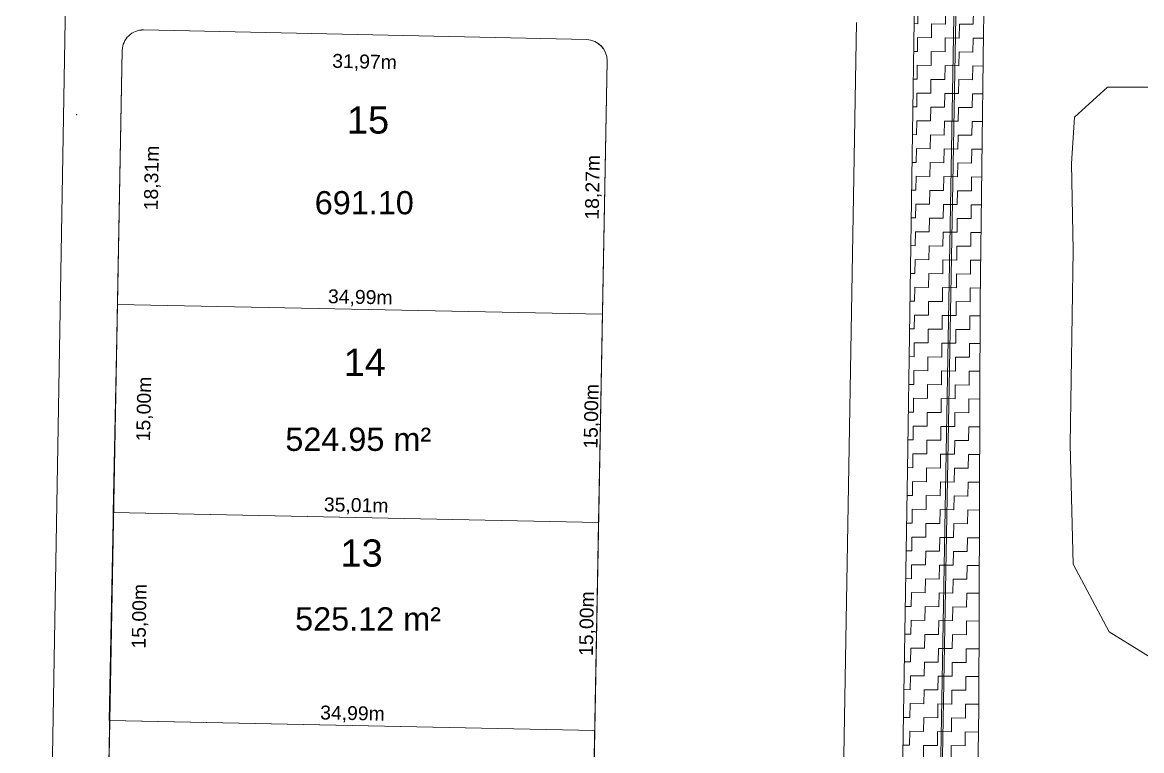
# Model space of a CAD drawing. Header units: metres. Extents: x 3808 to 8215, y 2374 to 6187.
# Drawn here: x 5342.5 to 5423.2, y 4545.1 to 4597.6 of the extents above; entities that cross this region are included whole.
import ezdxf
from ezdxf.enums import TextEntityAlignment as Align

# ---------------------------------------------------------------- set-up
doc = ezdxf.new("R2010")
doc.units = ezdxf.units.M
doc.linetypes.add('CONTINUO', pattern=[0])
for name, color, linetype in [('Areas Lotes', 1, 'Continuous'), ('Calçada', 8, 'Continuous'), ('CORREGO', 7, 'Continuous'), ('COTAS', 7, 'Continuous'), ('Lote', 7, 'Continuous'), ('LOTES_LINHAS', 7, 'Continuous'), ('Nº Lote', 7, 'Continuous'), ('q', 9, 'CONTINUO'), ('quadras', 7, 'Continuous')]:
    doc.layers.add(name, color=color, linetype=linetype)
doc.layers.add('IRRADIADO', color=8, linetype='Continuous', lineweight=30)
doc.styles.add('Arial', font='arial.ttf')
doc.dimstyles.new('Copy(2) of ISO-25', dxfattribs={"dimtxt": 1, "dimasz": 2.5, "dimexe": 1.25, "dimexo": 0.625, "dimgap": 0.2, "dimtad": 1, "dimtoh": 1, "dimlfac": 1, "dimzin": 1, "dimtxsty": 'Arial', "dimblk": 'NONE', "dimcen": 0, "dimse1": 1, "dimse2": 1, "dimsd1": 1, "dimsd2": 1, "dimclrt": 256, "dimaunit": 1, "dimadec": 3, "dimazin": 0, "dimtfac": 1, "dimtmove": 0, "dimatfit": 3, "dimldrblk": 'NONE', "dimfxl": 1, "dimtolj": 1, "dimtzin": 0, "dimarcsym": 0})

# ---------------------------------------------------------------- blocks, each defined once
blk = doc.blocks.new('*D4711')
at = {"layer": 'Defpoints', "color": 0, "linetype": 'Continuous', "transparency": 16777216}
for p in [(5349.389, 4577.238), (5349.389, 4577.238), (5384.369, 4576.526)]:
    blk.add_point(p, dxfattribs=at)
at = {"layer": 'COTAS', "linetype": 'Continuous', "lineweight": 5, "transparency": 16777216, "insert": (5366.895, 4577.683), "char_height": 1, "attachment_point": 5, "rotation": 358.83464, "style": 'Arial'}
blk.add_mtext('\\A1;34,99m', dxfattribs=at)
blk = doc.blocks.new('_None')
blk = doc.blocks.new('*D4712')
at = {"layer": 'Defpoints', "color": 0, "linetype": 'Continuous', "transparency": 16777216}
for p in [(5348.826, 4547.243), (5348.826, 4547.243), (5383.806, 4546.532)]:
    blk.add_point(p, dxfattribs=at)
at = {"layer": 'COTAS', "linetype": 'Continuous', "lineweight": 5, "transparency": 16777216, "insert": (5366.333, 4547.688), "char_height": 1, "attachment_point": 5, "rotation": 358.83464, "style": 'Arial'}
blk.add_mtext('\\A1;34,99m', dxfattribs=at)
blk = doc.blocks.new('*D4724')
at = {"layer": 'Defpoints', "color": 0, "linetype": 'Continuous', "transparency": 16777216}
for p in [(5383.806, 4546.532), (5383.806, 4546.532), (5383.231, 4525.513)]:
    blk.add_point(p, dxfattribs=at)
at = {"layer": 'COTAS', "linetype": 'Continuous', "lineweight": 5, "transparency": 16777216, "insert": (5382.812, 4536.035), "char_height": 1, "attachment_point": 5, "rotation": 88.94356, "style": 'Arial'}
blk.add_mtext('\\A1;21,03m', dxfattribs=at)
blk = doc.blocks.new('*D4725')
at = {"layer": 'Defpoints', "color": 0, "linetype": 'Continuous', "transparency": 16777216}
for p in [(5384.696, 4594.791), (5384.696, 4594.791), (5384.359, 4576.527)]:
    blk.add_point(p, dxfattribs=at)
at = {"layer": 'COTAS', "linetype": 'Continuous', "lineweight": 5, "transparency": 16777216, "insert": (5383.727, 4585.674), "char_height": 1, "attachment_point": 5, "rotation": 88.94356, "style": 'Arial'}
blk.add_mtext('\\A1;18,27m', dxfattribs=at)
blk = doc.blocks.new('*D4726')
at = {"layer": 'Defpoints', "color": 0, "linetype": 'Continuous', "transparency": 16777216}
for p in [(5349.733, 4595.544), (5349.389, 4577.238), (5352.551, 4577.179)]:
    blk.add_point(p, dxfattribs=at)
at = {"layer": 'COTAS', "linetype": 'Continuous', "lineweight": 5, "transparency": 16777216, "insert": (5351.922, 4586.347), "char_height": 1, "attachment_point": 5, "rotation": 88.92523, "style": 'Arial'}
blk.add_mtext('\\A1;18,31m', dxfattribs=at)
blk = doc.blocks.new('*D4727')
at = {"layer": 'Defpoints', "color": 0, "linetype": 'Continuous', "transparency": 16777216}
for p in [(5348.826, 4547.243), (5348.432, 4526.221), (5351.594, 4526.162)]:
    blk.add_point(p, dxfattribs=at)
at = {"layer": 'COTAS', "linetype": 'Continuous', "lineweight": 5, "transparency": 16777216, "insert": (5350.991, 4536.688), "char_height": 1, "attachment_point": 5, "rotation": 88.92523, "style": 'Arial'}
blk.add_mtext('\\A1;21,03m', dxfattribs=at)
blk = doc.blocks.new('*D1297')
at = {"layer": 'Defpoints', "color": 0, "linetype": 'Continuous', "transparency": 16777216}
for p in [(5349.389, 4577.238), (5352.323, 4577.178), (5349.084, 4562.241)]:
    blk.add_point(p, dxfattribs=at)
at = {"layer": 'Lote', "linetype": 'Continuous', "lineweight": 5, "transparency": 16777216, "insert": (5351.37, 4569.696), "char_height": 1, "attachment_point": 5, "rotation": 88.83464, "style": 'Arial'}
blk.add_mtext('\\A1;15,00m', dxfattribs=at)
blk = doc.blocks.new('*D1298')
at = {"layer": 'Defpoints', "color": 0, "linetype": 'Continuous', "transparency": 16777216}
for p in [(5349.374, 4562.29), (5349.117, 4547.292), (5351.708, 4547.247)]:
    blk.add_point(p, dxfattribs=at)
at = {"layer": 'Lote', "linetype": 'Continuous', "lineweight": 5, "transparency": 16777216, "insert": (5351.036, 4554.76), "char_height": 1, "attachment_point": 5, "rotation": 89.01583, "style": 'Arial'}
blk.add_mtext('\\A1;15,00m', dxfattribs=at)
blk = doc.blocks.new('*D1299')
at = {"layer": 'Defpoints', "color": 0, "linetype": 'Continuous', "transparency": 16777216}
for p in [(5381.658, 4576.706), (5384.593, 4576.646), (5381.353, 4561.709)]:
    blk.add_point(p, dxfattribs=at)
at = {"layer": 'Lote', "linetype": 'Continuous', "lineweight": 5, "transparency": 16777216, "insert": (5383.639, 4569.164), "char_height": 1, "attachment_point": 5, "rotation": 88.83464, "style": 'Arial'}
blk.add_mtext('\\A1;15,00m', dxfattribs=at)
blk = doc.blocks.new('*D1300')
at = {"layer": 'Defpoints', "color": 0, "linetype": 'Continuous', "transparency": 16777216}
for p in [(5381.644, 4561.758), (5381.386, 4546.76), (5383.977, 4546.715)]:
    blk.add_point(p, dxfattribs=at)
at = {"layer": 'Lote', "linetype": 'Continuous', "lineweight": 5, "transparency": 16777216, "insert": (5383.305, 4554.228), "char_height": 1, "attachment_point": 5, "rotation": 89.01583, "style": 'Arial'}
blk.add_mtext('\\A1;15,00m', dxfattribs=at)
blk = doc.blocks.new('*D1301')
at = {"layer": 'Defpoints', "color": 0, "linetype": 'Continuous', "transparency": 16777216}
for p in [(5349.084, 4562.241), (5384.083, 4561.529), (5384.083, 4561.529)]:
    blk.add_point(p, dxfattribs=at)
at = {"layer": 'Lote', "linetype": 'Continuous', "lineweight": 5, "transparency": 16777216, "insert": (5366.6, 4562.686), "char_height": 1, "attachment_point": 5, "rotation": 358.83462, "style": 'Arial'}
blk.add_mtext('\\A1;35,01m', dxfattribs=at)
blk = doc.blocks.new('*D1302')
at = {"layer": 'Defpoints', "color": 0, "linetype": 'Continuous', "transparency": 16777216}
for p in [(5351.265, 4597.015), (5383.229, 4596.318), (5383.168, 4593.499)]:
    blk.add_point(p, dxfattribs=at)
at = {"layer": 'Lote', "linetype": 'Continuous', "lineweight": 5, "transparency": 16777216, "insert": (5367.203, 4594.648), "char_height": 1, "attachment_point": 5, "rotation": 358.75111, "style": 'Arial'}
blk.add_mtext('\\A1;31,97m', dxfattribs=at)

msp = doc.modelspace()

# ---------------------------------------------------------------- linework, layer by layer
at = {"layer": 'Calçada', "linetype": 'Continuous', "lineweight": 5}
for p, q in [((5345.631, 4599.08), (5342.526, 4418.768)), ((5402.69, 4597.559), (5399.576, 4417.771))]:
    msp.add_line(p, q, dxfattribs=at)
at = {"layer": 'CORREGO', "color": 5, "linetype": 'CONTINUO', "lineweight": 5}
for p, q in [((5412.145, 4619.021, 271.364), (5411.857, 4596.816, 271.364)), ((5411.857, 4596.816, 271.364), (5411.613, 4577.395, 271.364)), ((5411.613, 4577.395, 271.364), (5411.516, 4548.146, 271.364)), ((5405.803, 4531.129, 271.364), (5406.374, 4565.278, 271.364)), ((5411.516, 4548.146, 271.364), (5411.113, 4525.001, 271.364))]:
    msp.add_line(p, q, dxfattribs=at)
at = {"layer": 'CORREGO', "color": 4, "linetype": 'CONTINUO', "lineweight": 5}
msp.add_line((5406.374, 4565.278, 271.364), (5406.902, 4601.052, 271.364), dxfattribs=at)
at = {"layer": 'IRRADIADO', "lineweight": 5}
msp.add_point((5346.432, 4590.919), dxfattribs=at)
at = {"layer": 'Lote', "linetype": 'Continuous', "lineweight": 5}
for p, q in [((5348.779, 4547.244), (5349.389, 4577.238)), ((5384.364, 4576.527), (5383.801, 4546.532)), ((5349.084, 4562.241), (5384.083, 4561.529))]:
    msp.add_line(p, q, dxfattribs=at)
at = {"layer": 'Lote', "lineweight": 5}
for p, q in [((5384.369, 4576.526), (5349.389, 4577.238)), ((5383.806, 4546.532), (5348.826, 4547.243))]:
    msp.add_line(p, q, dxfattribs=at)
at = {"layer": 'Lote', "linetype": 'Continuous', "lineweight": 5, "flags": 128}
msp.add_lwpolyline([(5384.359, 4576.527), (5384.696, 4594.791, 0.41323), (5383.229, 4596.318), (5351.265, 4597.015, 0.415104), (5349.733, 4595.544), (5349.389, 4577.238)], format="xyb", close=True, dxfattribs=at)
for points in [[(5348.826, 4547.243), (5383.806, 4546.532), (5384.359, 4576.527), (5349.389, 4577.238)], [(5348.826, 4547.243), (5348.432, 4526.221), (5383.419, 4525.509), (5383.806, 4546.532)]]:
    msp.add_lwpolyline(points, close=True, dxfattribs=at)
at = {"layer": 'Lote', "linetype": 'Continuous', "lineweight": 5}
for points in [[(5349.389, 4577.238), (5384.369, 4576.526), (5384.083, 4561.529), (5349.084, 4562.241)], [(5349.108, 4562.241), (5384.083, 4561.529), (5383.806, 4546.532), (5348.779, 4547.244)], [(5348.826, 4547.243), (5383.801, 4546.532), (5383.419, 4525.509), (5348.432, 4526.221)]]:
    msp.add_lwpolyline(points, close=True, dxfattribs=at)
at = {"layer": 'LOTES_LINHAS', "color": 5, "lineweight": 5}
for p, q in [((5412.145, 4619.021), (5411.857, 4596.816)), ((5411.857, 4596.816), (5411.613, 4577.395)), ((5418.397, 4590.739), (5420.792, 4592.9)), ((5420.792, 4592.9), (5425.183, 4592.893)), ((5418.197, 4587.392), (5418.397, 4590.739)), ((5418.313, 4581.122), (5418.197, 4587.392)), ((5418.102, 4567.143), (5418.313, 4581.122)), ((5411.613, 4577.395), (5411.516, 4548.146)), ((5418.321, 4558.506), (5418.102, 4567.143)), ((5420.91, 4553.635), (5418.321, 4558.506)), ((5425.007, 4551.112), (5420.91, 4553.635)), ((5411.516, 4548.146), (5411.113, 4525.001))]:
    msp.add_line(p, q, dxfattribs=at)
at = {"layer": 'LOTES_LINHAS', "color": 5, "linetype": 'Continuous', "lineweight": 5}
for p, q in [((5407.103, 4597.465), (5407.115, 4598.465)), ((5409.103, 4597.443), (5409.115, 4598.443)), ((5411.103, 4597.42), (5411.114, 4598.42)), ((5406.849, 4597.468), (5407.103, 4597.465)), ((5408.092, 4596.454), (5408.103, 4597.454)), ((5408.103, 4597.454), (5409.103, 4597.443)), ((5410.092, 4596.432), (5410.103, 4597.432)), ((5410.103, 4597.432), (5411.103, 4597.42)), ((5407.081, 4595.465), (5407.092, 4596.465)), ((5407.092, 4596.465), (5408.092, 4596.454)), ((5409.081, 4595.443), (5409.092, 4596.443)), ((5409.092, 4596.443), (5410.092, 4596.432)), ((5411.081, 4595.42), (5411.092, 4596.42)), ((5411.092, 4596.42), (5411.852, 4596.412)), ((5406.82, 4595.468), (5407.081, 4595.465)), ((5408.07, 4594.454), (5408.081, 4595.454)), ((5408.081, 4595.454), (5409.081, 4595.443)), ((5410.069, 4594.432), (5410.081, 4595.432)), ((5410.081, 4595.432), (5411.081, 4595.42)), ((5407.058, 4593.466), (5407.07, 4594.466)), ((5407.07, 4594.466), (5408.07, 4594.454)), ((5409.058, 4593.443), (5409.069, 4594.443)), ((5409.069, 4594.443), (5410.069, 4594.432)), ((5411.058, 4593.421), (5411.069, 4594.421)), ((5411.069, 4594.421), (5411.827, 4594.412)), ((5406.79, 4593.469), (5407.058, 4593.466)), ((5408.047, 4592.454), (5408.058, 4593.454)), ((5408.058, 4593.454), (5409.058, 4593.443)), ((5410.047, 4592.432), (5410.058, 4593.432)), ((5410.058, 4593.432), (5411.058, 4593.421)), ((5407.036, 4591.466), (5407.047, 4592.466)), ((5407.047, 4592.466), (5408.047, 4592.454)), ((5409.036, 4591.443), (5409.047, 4592.443)), ((5409.047, 4592.443), (5410.047, 4592.432)), ((5411.036, 4591.421), (5411.047, 4592.421)), ((5411.047, 4592.421), (5411.802, 4592.412)), ((5406.761, 4591.469), (5407.036, 4591.466)), ((5408.025, 4590.455), (5408.036, 4591.454)), ((5408.036, 4591.454), (5409.036, 4591.443)), ((5410.024, 4590.432), (5410.036, 4591.432)), ((5410.036, 4591.432), (5411.036, 4591.421)), ((5407.013, 4589.466), (5407.025, 4590.466)), ((5407.025, 4590.466), (5408.025, 4590.455)), ((5409.013, 4589.443), (5409.024, 4590.443)), ((5409.024, 4590.443), (5410.024, 4590.432)), ((5411.013, 4589.421), (5411.024, 4590.421)), ((5411.024, 4590.421), (5411.777, 4590.412)), ((5406.731, 4589.469), (5407.013, 4589.466)), ((5408.002, 4588.455), (5408.013, 4589.455)), ((5408.013, 4589.455), (5409.013, 4589.443)), ((5410.002, 4588.432), (5410.013, 4589.432)), ((5410.013, 4589.432), (5411.013, 4589.421)), ((5406.991, 4587.466), (5407.002, 4588.466)), ((5407.002, 4588.466), (5408.002, 4588.455)), ((5408.991, 4587.443), (5409.002, 4588.443)), ((5409.002, 4588.443), (5410.002, 4588.432)), ((5410.991, 4587.421), (5411.002, 4588.421)), ((5411.002, 4588.421), (5411.751, 4588.412)), ((5406.701, 4587.469), (5406.991, 4587.466)), ((5407.98, 4586.455), (5407.991, 4587.455)), ((5407.991, 4587.455), (5408.991, 4587.443)), ((5409.979, 4586.432), (5409.991, 4587.432)), ((5409.991, 4587.432), (5410.991, 4587.421)), ((5406.968, 4585.466), (5406.98, 4586.466)), ((5406.98, 4586.466), (5407.98, 4586.455)), ((5408.968, 4585.444), (5408.979, 4586.444)), ((5408.979, 4586.444), (5409.979, 4586.432)), ((5410.968, 4585.421), (5410.979, 4586.421)), ((5410.979, 4586.421), (5411.726, 4586.413)), ((5406.672, 4585.469), (5406.968, 4585.466)), ((5407.957, 4584.455), (5407.968, 4585.455)), ((5407.968, 4585.455), (5408.968, 4585.444)), ((5409.957, 4584.432), (5409.968, 4585.432)), ((5409.968, 4585.432), (5410.968, 4585.421)), ((5406.946, 4583.466), (5406.957, 4584.466)), ((5406.957, 4584.466), (5407.957, 4584.455)), ((5408.946, 4583.444), (5408.957, 4584.444)), ((5408.957, 4584.444), (5409.957, 4584.432)), ((5410.946, 4583.421), (5410.957, 4584.421)), ((5410.957, 4584.421), (5411.701, 4584.413)), ((5406.642, 4583.47), (5406.946, 4583.466)), ((5407.935, 4582.455), (5407.946, 4583.455)), ((5407.946, 4583.455), (5408.946, 4583.444)), ((5409.934, 4582.433), (5409.946, 4583.432)), ((5409.946, 4583.432), (5410.946, 4583.421)), ((5406.923, 4581.466), (5406.935, 4582.466)), ((5406.935, 4582.466), (5407.935, 4582.455)), ((5408.923, 4581.444), (5408.934, 4582.444)), ((5408.934, 4582.444), (5409.934, 4582.433)), ((5410.923, 4581.421), (5410.934, 4582.421)), ((5410.934, 4582.421), (5411.676, 4582.413)), ((5406.613, 4581.47), (5406.923, 4581.466)), ((5407.912, 4580.455), (5407.923, 4581.455)), ((5407.923, 4581.455), (5408.923, 4581.444)), ((5409.912, 4580.433), (5409.923, 4581.433)), ((5409.923, 4581.433), (5410.923, 4581.421)), ((5406.901, 4579.466), (5406.912, 4580.466)), ((5406.912, 4580.466), (5407.912, 4580.455)), ((5408.901, 4579.444), (5408.912, 4580.444)), ((5408.912, 4580.444), (5409.912, 4580.433)), ((5410.901, 4579.421), (5410.912, 4580.421)), ((5410.912, 4580.421), (5411.651, 4580.413)), ((5406.583, 4579.47), (5406.901, 4579.466)), ((5407.889, 4578.455), (5407.901, 4579.455)), ((5407.901, 4579.455), (5408.901, 4579.444)), ((5409.889, 4578.433), (5409.901, 4579.433)), ((5409.901, 4579.433), (5410.901, 4579.421)), ((5406.878, 4577.467), (5406.89, 4578.467)), ((5406.89, 4578.467), (5407.889, 4578.455)), ((5408.878, 4577.444), (5408.889, 4578.444)), ((5408.889, 4578.444), (5409.889, 4578.433)), ((5410.878, 4577.422), (5410.889, 4578.422)), ((5410.889, 4578.422), (5411.626, 4578.413)), ((5406.554, 4577.47), (5406.878, 4577.467)), ((5407.867, 4576.455), (5407.878, 4577.455)), ((5407.878, 4577.455), (5408.878, 4577.444)), ((5409.867, 4576.433), (5409.878, 4577.433)), ((5409.878, 4577.433), (5410.878, 4577.422)), ((5406.856, 4575.467), (5406.867, 4576.467)), ((5406.867, 4576.467), (5407.867, 4576.455)), ((5408.856, 4575.444), (5408.867, 4576.444)), ((5408.867, 4576.444), (5409.867, 4576.433)), ((5410.856, 4575.422), (5410.867, 4576.422)), ((5410.867, 4576.422), (5411.609, 4576.413)), ((5406.524, 4575.47), (5406.856, 4575.467)), ((5407.844, 4574.456), (5407.856, 4575.455)), ((5407.856, 4575.455), (5408.856, 4575.444)), ((5409.844, 4574.433), (5409.856, 4575.433)), ((5409.856, 4575.433), (5410.856, 4575.422)), ((5406.833, 4573.467), (5406.845, 4574.467)), ((5406.845, 4574.467), (5407.844, 4574.456)), ((5408.833, 4573.444), (5408.844, 4574.444)), ((5408.844, 4574.444), (5409.844, 4574.433)), ((5410.833, 4573.422), (5410.844, 4574.422)), ((5410.844, 4574.422), (5411.603, 4574.413)), ((5406.495, 4573.471), (5406.833, 4573.467)), ((5407.822, 4572.456), (5407.833, 4573.456)), ((5407.833, 4573.456), (5408.833, 4573.444)), ((5409.822, 4572.433), (5409.833, 4573.433)), ((5409.833, 4573.433), (5410.833, 4573.422)), ((5406.811, 4571.467), (5406.822, 4572.467)), ((5406.822, 4572.467), (5407.822, 4572.456)), ((5408.811, 4571.444), (5408.822, 4572.444)), ((5408.822, 4572.444), (5409.822, 4572.433)), ((5410.811, 4571.422), (5410.822, 4572.422)), ((5410.822, 4572.422), (5411.596, 4572.413)), ((5406.465, 4571.471), (5406.811, 4571.467)), ((5407.799, 4570.456), (5407.811, 4571.456)), ((5407.811, 4571.456), (5408.811, 4571.444)), ((5409.799, 4570.433), (5409.811, 4571.433)), ((5409.811, 4571.433), (5410.811, 4571.422)), ((5406.788, 4569.467), (5406.8, 4570.467)), ((5406.8, 4570.467), (5407.799, 4570.456)), ((5408.788, 4569.445), (5408.799, 4570.445)), ((5408.799, 4570.445), (5409.799, 4570.433)), ((5410.788, 4569.422), (5410.799, 4570.422)), ((5410.799, 4570.422), (5411.59, 4570.413)), ((5406.436, 4569.471), (5406.788, 4569.467)), ((5407.777, 4568.456), (5407.788, 4569.456)), ((5407.788, 4569.456), (5408.788, 4569.445)), ((5409.777, 4568.433), (5409.788, 4569.433)), ((5409.788, 4569.433), (5410.788, 4569.422)), ((5406.766, 4567.467), (5406.777, 4568.467)), ((5406.777, 4568.467), (5407.777, 4568.456)), ((5408.766, 4567.445), (5408.777, 4568.445)), ((5408.777, 4568.445), (5409.777, 4568.433)), ((5410.765, 4567.422), (5410.777, 4568.422)), ((5410.777, 4568.422), (5411.583, 4568.413)), ((5406.406, 4567.471), (5406.766, 4567.467)), ((5407.754, 4566.456), (5407.766, 4567.456)), ((5407.766, 4567.456), (5408.766, 4567.445)), ((5409.754, 4566.434), (5409.766, 4567.433)), ((5409.766, 4567.433), (5410.765, 4567.422)), ((5406.743, 4565.467), (5406.754, 4566.467)), ((5406.754, 4566.467), (5407.754, 4566.456)), ((5408.743, 4565.445), (5408.754, 4566.445)), ((5408.754, 4566.445), (5409.754, 4566.434)), ((5410.743, 4565.422), (5410.754, 4566.422)), ((5410.754, 4566.422), (5411.576, 4566.413)), ((5406.377, 4565.472), (5406.743, 4565.467)), ((5407.732, 4564.456), (5407.743, 4565.456)), ((5407.743, 4565.456), (5408.743, 4565.445)), ((5409.732, 4564.434), (5409.743, 4565.434)), ((5409.743, 4565.434), (5410.743, 4565.422)), ((5406.721, 4563.468), (5406.732, 4564.467)), ((5406.732, 4564.467), (5407.732, 4564.456)), ((5408.721, 4563.445), (5408.732, 4564.445)), ((5408.732, 4564.445), (5409.732, 4564.434)), ((5410.72, 4563.422), (5410.732, 4564.422)), ((5410.732, 4564.422), (5411.57, 4564.413)), ((5406.344, 4563.472), (5406.721, 4563.468)), ((5407.709, 4562.456), (5407.721, 4563.456)), ((5407.721, 4563.456), (5408.721, 4563.445)), ((5409.709, 4562.434), (5409.721, 4563.434)), ((5409.721, 4563.434), (5410.72, 4563.422)), ((5406.698, 4561.468), (5406.709, 4562.468)), ((5406.709, 4562.468), (5407.709, 4562.456)), ((5408.698, 4561.445), (5408.709, 4562.445)), ((5408.709, 4562.445), (5409.709, 4562.434)), ((5410.698, 4561.423), (5410.709, 4562.423)), ((5410.709, 4562.423), (5411.563, 4562.413)), ((5406.31, 4561.472), (5406.698, 4561.468)), ((5407.687, 4560.456), (5407.698, 4561.456)), ((5407.698, 4561.456), (5408.698, 4561.445)), ((5409.687, 4560.434), (5409.698, 4561.434)), ((5409.698, 4561.434), (5410.698, 4561.423)), ((5406.676, 4559.468), (5406.687, 4560.468)), ((5406.687, 4560.468), (5407.687, 4560.456)), ((5408.676, 4559.445), (5408.687, 4560.445)), ((5408.687, 4560.445), (5409.687, 4560.434)), ((5410.675, 4559.423), (5410.687, 4560.423)), ((5410.687, 4560.423), (5411.557, 4560.413)), ((5406.277, 4559.472), (5406.676, 4559.468)), ((5407.664, 4558.457), (5407.676, 4559.457)), ((5407.676, 4559.457), (5408.676, 4559.445)), ((5409.664, 4558.434), (5409.676, 4559.434)), ((5409.676, 4559.434), (5410.675, 4559.423)), ((5406.653, 4557.468), (5406.664, 4558.468)), ((5406.664, 4558.468), (5407.664, 4558.457)), ((5408.653, 4557.445), (5408.664, 4558.445)), ((5408.664, 4558.445), (5409.664, 4558.434)), ((5410.653, 4557.423), (5410.664, 4558.423)), ((5410.664, 4558.423), (5411.55, 4558.413)), ((5406.243, 4557.473), (5406.653, 4557.468)), ((5407.642, 4556.457), (5407.653, 4557.457)), ((5407.653, 4557.457), (5408.653, 4557.445)), ((5409.642, 4556.434), (5409.653, 4557.434)), ((5409.653, 4557.434), (5410.653, 4557.423)), ((5406.631, 4555.468), (5406.642, 4556.468)), ((5406.642, 4556.468), (5407.642, 4556.457)), ((5408.631, 4555.446), (5408.642, 4556.445)), ((5408.642, 4556.445), (5409.642, 4556.434)), ((5410.63, 4555.423), (5410.642, 4556.423)), ((5410.642, 4556.423), (5411.543, 4556.413)), ((5406.21, 4555.473), (5406.631, 4555.468)), ((5407.619, 4554.457), (5407.631, 4555.457)), ((5407.631, 4555.457), (5408.631, 4555.446)), ((5409.619, 4554.434), (5409.631, 4555.434)), ((5409.631, 4555.434), (5410.63, 4555.423)), ((5406.608, 4553.468), (5406.619, 4554.468)), ((5406.619, 4554.468), (5407.619, 4554.457)), ((5408.608, 4553.446), (5408.619, 4554.446)), ((5408.619, 4554.446), (5409.619, 4554.434)), ((5410.608, 4553.423), (5410.619, 4554.423)), ((5410.619, 4554.423), (5411.537, 4554.413)), ((5406.176, 4553.473), (5406.608, 4553.468)), ((5407.597, 4552.457), (5407.608, 4553.457)), ((5407.608, 4553.457), (5408.608, 4553.446)), ((5409.597, 4552.434), (5409.608, 4553.434)), ((5409.608, 4553.434), (5410.608, 4553.423)), ((5406.586, 4551.468), (5406.597, 4552.468)), ((5406.597, 4552.468), (5407.597, 4552.457)), ((5408.586, 4551.446), (5408.597, 4552.446)), ((5408.597, 4552.446), (5409.597, 4552.434)), ((5410.585, 4551.423), (5410.597, 4552.423)), ((5410.597, 4552.423), (5411.53, 4552.413)), ((5406.143, 4551.473), (5406.586, 4551.468)), ((5407.574, 4550.457), (5407.586, 4551.457)), ((5407.586, 4551.457), (5408.586, 4551.446)), ((5409.574, 4550.435), (5409.585, 4551.435)), ((5409.585, 4551.435), (5410.585, 4551.423)), ((5406.563, 4549.468), (5406.574, 4550.468)), ((5406.574, 4550.468), (5407.574, 4550.457)), ((5408.563, 4549.446), (5408.574, 4550.446)), ((5408.574, 4550.446), (5409.574, 4550.435)), ((5410.563, 4549.423), (5410.574, 4550.423)), ((5410.574, 4550.423), (5411.523, 4550.413)), ((5406.11, 4549.474), (5406.563, 4549.468)), ((5407.552, 4548.457), (5407.563, 4549.457)), ((5407.563, 4549.457), (5408.563, 4549.446)), ((5409.552, 4548.435), (5409.563, 4549.435)), ((5409.563, 4549.435), (5410.563, 4549.423)), ((5406.541, 4547.469), (5406.552, 4548.468)), ((5406.552, 4548.468), (5407.552, 4548.457)), ((5408.541, 4547.446), (5408.552, 4548.446)), ((5408.552, 4548.446), (5409.552, 4548.435)), ((5410.54, 4547.424), (5410.552, 4548.423)), ((5410.552, 4548.423), (5411.517, 4548.413)), ((5406.076, 4547.474), (5406.541, 4547.469)), ((5407.529, 4546.457), (5407.541, 4547.457)), ((5407.541, 4547.457), (5408.541, 4547.446)), ((5409.529, 4546.435), (5409.54, 4547.435)), ((5409.54, 4547.435), (5410.54, 4547.424)), ((5406.518, 4545.469), (5406.529, 4546.469)), ((5406.529, 4546.469), (5407.529, 4546.457)), ((5408.518, 4545.446), (5408.529, 4546.446)), ((5408.529, 4546.446), (5409.529, 4546.435)), ((5410.518, 4545.424), (5410.529, 4546.424)), ((5410.529, 4546.424), (5411.486, 4546.413)), ((5406.043, 4545.474), (5406.518, 4545.469)), ((5407.507, 4544.457), (5407.518, 4545.457)), ((5407.518, 4545.457), (5408.518, 4545.446)), ((5409.507, 4544.435), (5409.518, 4545.435)), ((5409.518, 4545.435), (5410.518, 4545.424))]:
    msp.add_line(p, q, dxfattribs=at)
at = {"layer": 'Nº Lote', "linetype": 'Continuous', "lineweight": 5}
msp.add_arc((5383.196, 4594.819), 1.5, 358.94356, 88.75111, dxfattribs=at)
at = {"layer": 'q', "lineweight": 5}
msp.add_line((5428.372, 5629.504), (5405.671, 4365.473), dxfattribs=at)
at = {"layer": 'q', "linetype": 'Continuous', "lineweight": 5}
msp.add_line((5416.162, 4971.116), (5405.674, 4365.62), dxfattribs=at)
at = {"layer": 'quadras', "lineweight": 5}
for p, q in [((5351.265, 4597.015), (5383.229, 4596.318)), ((5346.478, 4422.063), (5349.733, 4595.544))]:
    msp.add_line(p, q, dxfattribs=at)
at = {"layer": 'quadras', "linetype": 'Continuous', "lineweight": 5}
msp.add_line((5384.696, 4594.791), (5381.498, 4421.356), dxfattribs=at)
at = {"layer": 'quadras', "linetype": 'Continuous', "lineweight": 5, "flags": 128}
msp.add_lwpolyline([(5346.478, 4422.063, 0.41375), (5347.947, 4420.536), (5379.968, 4419.884, 0.41477), (5381.498, 4421.356), (5384.696, 4594.791, 0.41323), (5383.229, 4596.318), (5351.265, 4597.015, 0.415104), (5349.733, 4595.544)], format="xyb", close=True, dxfattribs=at)
at = {"layer": 'quadras', "lineweight": 5}
msp.add_arc((5351.232, 4595.516), 1.5, 88.75111, 178.92523, dxfattribs=at)
at = {"layer": 'quadras', "linetype": 'Continuous', "lineweight": 5}
msp.add_arc((5383.196, 4594.819), 1.5, 358.94356, 88.75111, dxfattribs=at)

# ---------------------------------------------------------------- texts
at = {"layer": 'Areas Lotes', "linetype": 'Continuous', "lineweight": 5, "style": 'Arial'}
for s, p in [('691.10', (5363.611, 4583.729)), (' 524.95 m²', (5360.841, 4566.678)), ('525.12 m²', (5362.198, 4553.734))]:
    msp.add_text(s, height=1.6726, dxfattribs=at).set_placement(p)
at = {"layer": 'Nº Lote', "linetype": 'Continuous', "lineweight": 5, "style": 'Arial'}
for s, p in [('15', (5367.455, 4589.546)), ('14', (5367.222, 4572.079)), ('13', (5366.989, 4558.338))]:
    msp.add_text(s, height=1.96, dxfattribs=at).set_placement(p, align=Align.CENTER)

# ---------------------------------------------------------------- dimensions: what is measured, and where the dimension line sits
at = {"layer": 'COTAS', "linetype": 'Continuous', "lineweight": 5}
for p1, p2, distance, picture, middle in [((5349.733, 4595.544), (5349.389, 4577.238), 3.163, '*D4726', (5351.922, 4586.347)), ((5384.369, 4576.526), (5349.389, 4577.238), 0, '*D4711', (5366.895, 4577.683)), ((5383.806, 4546.532), (5348.826, 4547.243), 0, '*D4712', (5366.333, 4547.688))]:
    dim = msp.add_aligned_dim(p1=p1, p2=p2, distance=distance, dimstyle='Copy(2) of ISO-25', override={"dimpost": 'm'}, dxfattribs=at)
    dim.commit()
    dim.dimension.update_dxf_attribs({"geometry": picture, "text_midpoint": middle})
for base, p1, p2, angle, picture, middle in [((5384.696, 4594.791), (5384.359, 4576.527), (5384.696, 4594.791), 268.94356, '*D4725', (5383.727, 4585.674)), ((5351.594, 4526.162), (5348.826, 4547.243), (5348.432, 4526.221), 88.92523, '*D4727', (5350.991, 4536.688)), ((5383.806, 4546.532), (5383.231, 4525.513), (5383.806, 4546.532), 268.94356, '*D4724', (5382.812, 4536.035))]:
    dim = msp.add_linear_dim(base=base, p1=p1, p2=p2, angle=angle, dimstyle='Copy(2) of ISO-25', override={"dimpost": 'm', "dimtmove": 1}, dxfattribs=at)
    dim.commit()
    dim.dimension.update_dxf_attribs({"geometry": picture, "text_midpoint": middle})
at = {"layer": 'Lote', "linetype": 'Continuous', "lineweight": 5}
for p1, p2, distance, picture, middle in [((5351.265, 4597.015), (5383.229, 4596.318), -2.82, '*D1302', (5367.203, 4594.648)), ((5349.084, 4562.241), (5349.389, 4577.238), -2.935, '*D1297', (5351.37, 4569.696)), ((5381.353, 4561.709), (5381.658, 4576.706), -2.935, '*D1299', (5383.639, 4569.164)), ((5349.084, 4562.241), (5384.083, 4561.529), 0, '*D1301', (5366.6, 4562.686)), ((5349.374, 4562.29), (5349.117, 4547.292), 2.591, '*D1298', (5351.036, 4554.76)), ((5381.644, 4561.758), (5381.386, 4546.76), 2.591, '*D1300', (5383.305, 4554.228))]:
    dim = msp.add_aligned_dim(p1=p1, p2=p2, distance=distance, dimstyle='Copy(2) of ISO-25', override={"dimpost": 'm'}, dxfattribs=at)
    dim.commit()
    dim.dimension.update_dxf_attribs({"geometry": picture, "text_midpoint": middle})

doc.saveas('drawing.dxf')
